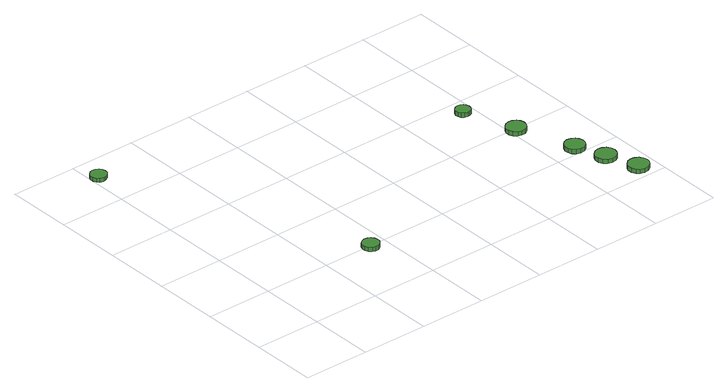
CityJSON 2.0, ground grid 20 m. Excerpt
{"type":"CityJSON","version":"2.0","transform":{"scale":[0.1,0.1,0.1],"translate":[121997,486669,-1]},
"CityObjects":{
"tree1":{"type":"SolitaryVegetationObject","attributes":{"function":"something"},"geometry":[{"type":"MultiSurface","lod":"1","boundaries":[[[0,1,2,3,4,5,6,7,8,9,10,11,12,13,14]],[[15,16,17,18,19,20,21,22,23,24,25,26,27,28,29]],[[0,29,28,1]],[[1,28,27,2]],[[2,27,26,3]],[[3,26,25,4]],[[4,25,24,5]],[[5,24,23,6]],[[6,23,22,7]],[[7,22,21,8]],[[8,21,20,9]],[[9,20,19,10]],[[10,19,18,11]],[[11,18,17,12]],[[12,17,16,13]],[[13,16,15,14]],[[14,15,29,0]]]}]},
"tree2":{"type":"SolitaryVegetationObject","attributes":{"function":"something"},"geometry":[{"type":"MultiSurface","lod":"1","boundaries":[[[30,31,32,33,34,35,36,37,38,39,40,41,42,43,44]],[[45,46,47,48,49,50,51,52,53,54,55,56,57,58,59]],[[30,59,58,31]],[[31,58,57,32]],[[32,57,56,33]],[[33,56,55,34]],[[34,55,54,35]],[[35,54,53,36]],[[36,53,52,37]],[[37,52,51,38]],[[38,51,50,39]],[[39,50,49,40]],[[40,49,48,41]],[[41,48,47,42]],[[42,47,46,43]],[[43,46,45,44]],[[44,45,59,30]]]}]},
"tree3":{"type":"SolitaryVegetationObject","attributes":{"function":"something"},"geometry":[{"type":"MultiSurface","lod":"1","boundaries":[[[60,61,62,63,64,65,66,67,68,69,70,71,72,73,74]],[[75,76,77,78,79,80,81,82,83,84,85,86,87,88,89]],[[60,89,88,61]],[[61,88,87,62]],[[62,87,86,63]],[[63,86,85,64]],[[64,85,84,65]],[[65,84,83,66]],[[66,83,82,67]],[[67,82,81,68]],[[68,81,80,69]],[[69,80,79,70]],[[70,79,78,71]],[[71,78,77,72]],[[72,77,76,73]],[[73,76,75,74]],[[74,75,89,60]]]}]},
"tree4":{"type":"SolitaryVegetationObject","attributes":{"function":"something"},"geometry":[{"type":"MultiSurface","lod":"1","boundaries":[[[90,91,92,93,94,95,96,97,98,99,100,101,102,103,104]],[[105,106,107,108,109,110,111,112,113,114,115,116,117,118,119]],[[90,119,118,91]],[[91,118,117,92]],[[92,117,116,93]],[[93,116,115,94]],[[94,115,114,95]],[[95,114,113,96]],[[96,113,112,97]],[[97,112,111,98]],[[98,111,110,99]],[[99,110,109,100]],[[100,109,108,101]],[[101,108,107,102]],[[102,107,106,103]],[[103,106,105,104]],[[104,105,119,90]]]}]},
"tree5":{"type":"SolitaryVegetationObject","attributes":{"function":"something"},"geometry":[{"type":"MultiSurface","lod":"1","boundaries":[[[120,121,122,123,124,125,126,127,128,129,130,131,132,133,134]],[[135,136,137,138,139,140,141,142,143,144,145,146,147,148,149]],[[120,149,148,121]],[[121,148,147,122]],[[122,147,146,123]],[[123,146,145,124]],[[124,145,144,125]],[[125,144,143,126]],[[126,143,142,127]],[[127,142,141,128]],[[128,141,140,129]],[[129,140,139,130]],[[130,139,138,131]],[[131,138,137,132]],[[132,137,136,133]],[[133,136,135,134]],[[134,135,149,120]]]}]},
"tree6":{"type":"SolitaryVegetationObject","attributes":{"function":"something"},"geometry":[{"type":"MultiSurface","lod":"1","boundaries":[[[150,151,152,153,154,155,156,157,158,159,160,161,162,163,164]],[[165,166,167,168,169,170,171,172,173,174,175,176,177,178,179]],[[150,179,178,151]],[[151,178,177,152]],[[152,177,176,153]],[[153,176,175,154]],[[154,175,174,155]],[[155,174,173,156]],[[156,173,172,157]],[[157,172,171,158]],[[158,171,170,159]],[[159,170,169,160]],[[160,169,168,161]],[[161,168,167,162]],[[162,167,166,163]],[[163,166,165,164]],[[164,165,179,150]]]}]},
"tree7":{"type":"SolitaryVegetationObject","attributes":{"function":"something"},"geometry":[{"type":"MultiSurface","lod":"1","boundaries":[[[180,181,182,183,184,185,186,187,188,189,190,191,192,193,194]],[[195,196,197,198,199,200,201,202,203,204,205,206,207,208,209]],[[180,209,208,181]],[[181,208,207,182]],[[182,207,206,183]],[[183,206,205,184]],[[184,205,204,185]],[[185,204,203,186]],[[186,203,202,187]],[[187,202,201,188]],[[188,201,200,189]],[[189,200,199,190]],[[190,199,198,191]],[[191,198,197,192]],[[192,197,196,193]],[[193,196,195,194]],[[194,195,209,180]]]}]}
},
"vertices":[
[48,923,19],[46,933,19],[40,941,19],[31,946,19],[22,947,19],[12,944,19],[5,937,19],[1,928,19],[1,918,19],[5,909,19],[12,902,19],[22,899,19],[31,900,19],[40,905,19],[46,913,19],[46,913,7],[40,905,7],[31,900,7],[22,899,7],[12,902,7],[5,909,7],[1,918,7],[1,928,7],[5,937,7],[12,944,7],[22,947,7],[31,946,7],[40,941,7],[46,933,7],[48,923,7],
[373,193,22],[371,203,22],[365,212,22],[356,217,22],[346,218,22],[336,215,22],[328,208,22],[324,198,22],[324,188,22],[328,178,22],[336,172,22],[346,168,22],[356,169,22],[365,175,22],[371,183,22],[371,183,9],[365,175,9],[356,169,9],[346,168,9],[336,172,9],[328,178,9],[324,188,9],[324,198,9],[328,208,9],[336,215,9],[346,218,9],[356,217,9],[365,212,9],[371,203,9],[373,193,9],
[982,542,27],[980,551,27],[975,558,27],[967,563,27],[958,564,27],[949,561,27],[942,555,27],[938,546,27],[938,537,27],[942,529,27],[949,523,27],[958,520,27],[967,521,27],[975,525,27],[980,533,27],[980,533,14],[975,525,14],[967,521,14],[958,520,14],[949,523,14],[942,529,14],[938,537,14],[938,546,14],[942,555,14],[949,561,14],[958,564,14],[967,563,14],[975,558,14],[980,551,14],[982,542,14],
[1042,388,26],[1040,400,26],[1033,410,26],[1022,416,26],[1010,417,26],[998,413,26],[989,405,26],[984,394,26],[984,382,26],[989,371,26],[998,362,26],[1010,359,26],[1022,360,26],[1033,366,26],[1040,376,26],[1040,376,13],[1033,366,13],[1022,360,13],[1010,359,13],[998,362,13],[989,371,13],[984,382,13],[984,394,13],[989,405,13],[998,413,13],[1010,417,13],[1022,416,13],[1033,410,13],[1040,400,13],[1042,388,13],
[1102,218,27],[1100,230,27],[1093,240,27],[1082,246,27],[1070,248,27],[1058,244,27],[1049,236,27],[1044,224,27],[1044,212,27],[1049,201,27],[1058,193,27],[1070,189,27],[1082,190,27],[1093,196,27],[1100,206,27],[1100,206,14],[1093,196,14],[1082,190,14],[1070,189,14],[1058,193,14],[1049,201,14],[1044,212,14],[1044,224,14],[1049,236,14],[1058,244,14],[1070,248,14],[1082,246,14],[1093,240,14],[1100,230,14],[1102,218,14],
[1136,129,27],[1133,142,27],[1126,152,27],[1115,158,27],[1102,160,27],[1090,156,27],[1080,147,27],[1075,135,27],[1075,123,27],[1080,111,27],[1090,103,27],[1102,99,27],[1115,100,27],[1126,106,27],[1133,117,27],[1133,117,14],[1126,106,14],[1115,100,14],[1102,99,14],[1090,103,14],[1080,111,14],[1075,123,14],[1075,135,14],[1080,147,14],[1090,156,14],[1102,160,14],[1115,158,14],[1126,152,14],[1133,142,14],[1136,129,14],
[1170,35,27],[1167,48,27],[1160,58,27],[1149,65,27],[1136,66,27],[1124,62,27],[1114,53,27],[1109,42,27],[1109,29,27],[1114,17,27],[1124,9,27],[1136,5,27],[1149,6,27],[1160,13,27],[1167,23,27],[1167,23,14],[1160,13,14],[1149,6,14],[1136,5,14],[1124,9,14],[1114,17,14],[1109,29,14],[1109,42,14],[1114,53,14],[1124,62,14],[1136,66,14],[1149,65,14],[1160,58,14],[1167,48,14],[1170,35,14]
]}
